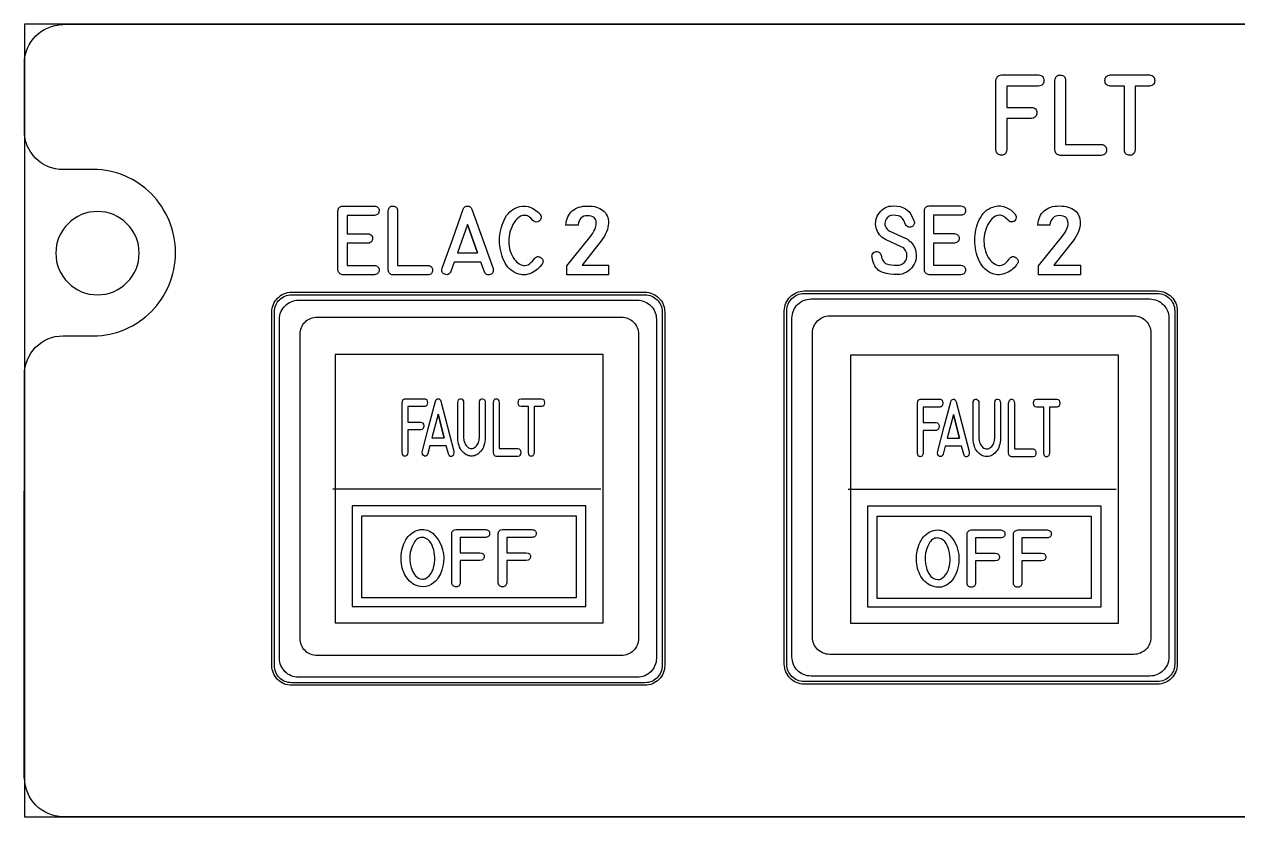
# Model space of a CAD drawing. Extents: x 27 to 704, y 10 to 614.
# Drawn here: x 559.2 to 631.7, y 311.1 to 358.4 of the extents above; entities that cross this region are included whole.
import ezdxf

# ---------------------------------------------------------------- set-up
doc = ezdxf.new("R2010")
doc.units = 0
for name, color, linetype in [('_BACKPANEL', 5, 'CONTINUOUS'), ('_ENGRAVING', 105, 'CONTINUOUS'), ('_LABELS', 30, 'CONTINUOUS'), ('_TOPLAYER', 1, 'CONTINUOUS')]:
    doc.layers.add(name, color=color, linetype=linetype)

msp = doc.modelspace()

# ---------------------------------------------------------------- linework, layer by layer
at = {"layer": '_BACKPANEL'}
for points in [[(559.25, 358.368), (559.25, 353.64), (559.25, 344.183), (559.25, 325.27), (559.25, 320.542), (559.25, 311.085), (704.25, 311.085), (704.25, 320.542), (704.25, 325.27), (704.25, 344.183), (704.25, 353.64), (704.25, 358.368)], [(575.2, 342.23), (596.295, 342.23), (596.4, 342.224), (596.503, 342.209), (596.601, 342.184), (596.696, 342.149), (596.786, 342.106), (596.87, 342.055), (596.949, 341.996), (597.022, 341.929), (597.088, 341.857), (597.147, 341.777), (597.199, 341.693), (597.242, 341.603), (597.276, 341.508), (597.302, 341.41), (597.317, 341.308), (597.322, 341.202), (597.322, 320.107), (597.317, 320.002), (597.302, 319.9), (597.276, 319.801), (597.242, 319.707), (597.199, 319.617), (597.147, 319.532), (597.088, 319.453), (597.022, 319.38), (596.949, 319.314), (596.87, 319.255), (596.786, 319.203), (596.696, 319.16), (596.601, 319.126), (596.503, 319.101), (596.4, 319.085), (596.295, 319.08), (575.2, 319.08), (575.094, 319.085), (574.992, 319.101), (574.893, 319.126), (574.799, 319.16), (574.709, 319.203), (574.624, 319.255), (574.545, 319.314), (574.473, 319.38), (574.406, 319.453), (574.347, 319.532), (574.296, 319.617), (574.253, 319.707), (574.218, 319.801), (574.193, 319.9), (574.178, 320.002), (574.172, 320.107), (574.172, 341.202), (574.178, 341.308), (574.193, 341.41), (574.218, 341.508), (574.253, 341.603), (574.296, 341.693), (574.347, 341.777), (574.406, 341.857), (574.473, 341.929), (574.545, 341.996), (574.624, 342.055), (574.709, 342.106), (574.799, 342.149), (574.893, 342.184), (574.992, 342.209), (575.094, 342.224)], [(605.792, 342.302), (626.887, 342.302), (626.993, 342.296), (627.095, 342.281), (627.193, 342.256), (627.288, 342.221), (627.378, 342.178), (627.462, 342.127), (627.541, 342.068), (627.614, 342.001), (627.681, 341.928), (627.74, 341.849), (627.791, 341.765), (627.834, 341.675), (627.869, 341.58), (627.894, 341.482), (627.909, 341.379), (627.915, 341.274), (627.915, 320.179), (627.909, 320.074), (627.894, 319.972), (627.869, 319.873), (627.834, 319.778), (627.791, 319.689), (627.74, 319.604), (627.681, 319.525), (627.614, 319.452), (627.541, 319.386), (627.462, 319.327), (627.378, 319.275), (627.288, 319.232), (627.193, 319.198), (627.095, 319.172), (626.993, 319.157), (626.887, 319.152), (605.792, 319.152), (605.686, 319.157), (605.584, 319.172), (605.486, 319.198), (605.391, 319.232), (605.301, 319.275), (605.217, 319.327), (605.138, 319.386), (605.065, 319.452), (604.999, 319.525), (604.94, 319.604), (604.888, 319.689), (604.845, 319.778), (604.811, 319.873), (604.785, 319.972), (604.77, 320.074), (604.765, 320.179), (604.765, 341.274), (604.77, 341.379), (604.785, 341.482), (604.811, 341.58), (604.845, 341.675), (604.888, 341.765), (604.94, 341.849), (604.999, 341.928), (605.065, 342.001), (605.138, 342.068), (605.217, 342.127), (605.301, 342.178), (605.391, 342.221), (605.486, 342.256), (605.584, 342.281), (605.686, 342.296)]]:
    msp.add_lwpolyline(points, close=True, dxfattribs=at)
msp.add_lwpolyline([(563.615, 342.223, 0.414214), (566.103, 344.711, 0.414214), (563.615, 347.199, 0.414214), (561.127, 344.711, 0.414214)], format="xyb", close=True, dxfattribs=at)
at = {"layer": '_ENGRAVING'}
for points in [[(617.243, 350.882), (617.243, 355.01), (617.258, 355.082), (617.279, 355.146), (617.309, 355.201), (617.346, 355.247), (617.39, 355.284), (617.442, 355.312), (617.502, 355.332), (617.57, 355.342), (619.793, 355.342), (619.868, 355.331), (619.932, 355.312), (619.987, 355.283), (620.032, 355.246), (620.067, 355.2), (620.092, 355.146), (620.107, 355.083), (620.112, 355.011), (620.107, 354.939), (620.092, 354.876), (620.066, 354.822), (620.031, 354.776), (619.985, 354.74), (619.93, 354.713), (619.864, 354.694), (619.788, 354.684), (617.889, 354.684), (617.889, 353.404), (619.37, 353.404), (619.444, 353.394), (619.509, 353.376), (619.564, 353.349), (619.609, 353.314), (619.644, 353.27), (619.67, 353.218), (619.686, 353.157), (619.692, 353.088), (619.688, 353.019), (619.673, 352.957), (619.649, 352.903), (619.614, 352.857), (619.568, 352.818), (619.513, 352.786), (619.447, 352.763), (619.37, 352.747), (617.889, 352.747), (617.889, 350.882), (617.879, 350.806), (617.861, 350.74), (617.834, 350.684), (617.8, 350.638), (617.757, 350.602), (617.705, 350.576), (617.646, 350.56), (617.578, 350.554), (617.509, 350.558), (617.449, 350.573), (617.396, 350.598), (617.35, 350.634), (617.312, 350.68), (617.282, 350.737), (617.259, 350.804)], [(621.081, 350.547), (621.014, 350.556), (620.955, 350.574), (620.903, 350.602), (620.858, 350.638), (620.821, 350.683), (620.792, 350.737), (620.77, 350.8), (620.755, 350.872), (620.755, 355.01), (620.771, 355.088), (620.794, 355.157), (620.825, 355.214), (620.863, 355.261), (620.909, 355.297), (620.962, 355.322), (621.022, 355.337), (621.09, 355.341), (621.158, 355.334), (621.217, 355.318), (621.269, 355.291), (621.312, 355.255), (621.347, 355.209), (621.374, 355.152), (621.392, 355.086), (621.403, 355.01), (621.403, 351.2), (623.522, 351.202), (623.599, 351.189), (623.665, 351.167), (623.721, 351.137), (623.766, 351.1), (623.801, 351.054), (623.826, 350.999), (623.841, 350.937), (623.845, 350.866), (623.839, 350.796), (623.823, 350.735), (623.798, 350.682), (623.762, 350.637), (623.717, 350.602), (623.661, 350.575), (623.596, 350.557), (623.52, 350.547)], [(624.914, 350.877), (624.914, 354.682), (624.071, 354.682), (623.996, 354.693), (623.931, 354.712), (623.876, 354.74), (623.83, 354.777), (623.795, 354.822), (623.77, 354.877), (623.756, 354.939), (623.751, 355.011), (623.756, 355.082), (623.771, 355.145), (623.796, 355.199), (623.832, 355.245), (623.877, 355.282), (623.932, 355.311), (623.996, 355.331), (624.071, 355.342), (626.402, 355.342), (626.477, 355.331), (626.541, 355.312), (626.596, 355.283), (626.64, 355.246), (626.675, 355.2), (626.7, 355.146), (626.715, 355.083), (626.72, 355.011), (626.716, 354.939), (626.701, 354.876), (626.676, 354.821), (626.641, 354.776), (626.597, 354.739), (626.542, 354.711), (626.477, 354.692), (626.402, 354.682), (625.562, 354.682), (625.562, 350.877), (625.545, 350.799), (625.521, 350.732), (625.489, 350.675), (625.451, 350.629), (625.405, 350.593), (625.351, 350.568), (625.291, 350.553), (625.223, 350.549), (625.156, 350.556), (625.096, 350.572), (625.046, 350.598), (625.003, 350.634), (624.968, 350.68), (624.942, 350.735), (624.924, 350.801)], [(580.147, 346.966), (578.517, 346.966), (578.517, 345.87), (579.759, 345.87), (579.825, 345.856), (579.881, 345.836), (579.929, 345.81), (579.968, 345.777), (579.999, 345.739), (580.021, 345.693), (580.033, 345.642), (580.038, 345.584), (580.033, 345.527), (580.02, 345.475), (579.998, 345.43), (579.968, 345.392), (579.928, 345.36), (579.881, 345.334), (579.824, 345.314), (579.759, 345.301), (578.517, 345.301), (578.517, 343.985), (580.147, 343.985), (580.212, 343.971), (580.268, 343.951), (580.316, 343.925), (580.355, 343.893), (580.385, 343.855), (580.407, 343.81), (580.42, 343.759), (580.424, 343.702), (580.42, 343.645), (580.407, 343.594), (580.385, 343.55), (580.355, 343.512), (580.316, 343.48), (580.268, 343.454), (580.212, 343.435), (580.147, 343.422), (578.243, 343.422), (578.185, 343.433), (578.134, 343.451), (578.089, 343.477), (578.051, 343.509), (578.019, 343.548), (577.994, 343.594), (577.976, 343.646), (577.964, 343.706), (577.964, 347.244), (577.977, 347.306), (577.996, 347.361), (578.021, 347.408), (578.053, 347.447), (578.091, 347.478), (578.135, 347.501), (578.186, 347.517), (578.243, 347.525), (580.147, 347.525), (580.212, 347.515), (580.268, 347.499), (580.315, 347.475), (580.354, 347.443), (580.385, 347.404), (580.406, 347.358), (580.419, 347.304), (580.423, 347.243), (580.418, 347.182), (580.405, 347.129), (580.384, 347.083), (580.353, 347.044), (580.315, 347.013), (580.267, 346.99), (580.211, 346.974)], [(581.25, 343.42), (581.192, 343.428), (581.142, 343.443), (581.097, 343.466), (581.059, 343.497), (581.027, 343.536), (581.002, 343.582), (580.983, 343.636), (580.971, 343.698), (580.971, 347.24), (580.984, 347.308), (581.004, 347.366), (581.03, 347.415), (581.063, 347.455), (581.102, 347.486), (581.147, 347.508), (581.199, 347.52), (581.258, 347.524), (581.316, 347.518), (581.366, 347.504), (581.41, 347.481), (581.447, 347.45), (581.477, 347.411), (581.5, 347.362), (581.516, 347.306), (581.525, 347.24), (581.525, 343.979), (583.34, 343.981), (583.405, 343.969), (583.462, 343.951), (583.51, 343.925), (583.548, 343.893), (583.579, 343.853), (583.6, 343.807), (583.612, 343.753), (583.616, 343.693), (583.611, 343.633), (583.598, 343.58), (583.576, 343.535), (583.545, 343.497), (583.506, 343.467), (583.458, 343.444), (583.402, 343.428), (583.338, 343.42)], [(584.189, 343.808), (584.819, 345.574), (585.452, 347.34), (585.492, 347.42), (585.548, 347.478), (585.621, 347.512), (585.709, 347.525), (585.798, 347.514), (585.87, 347.48), (585.927, 347.422), (585.969, 347.34), (587.229, 343.798), (587.239, 343.731), (587.241, 343.67), (587.233, 343.615), (587.216, 343.566), (587.191, 343.523), (587.156, 343.487), (587.112, 343.457), (587.06, 343.434), (587.004, 343.418), (586.952, 343.413), (586.903, 343.419), (586.858, 343.435), (586.815, 343.461), (586.776, 343.498), (586.741, 343.545), (586.708, 343.602), (586.505, 344.175), (584.903, 344.175), (584.706, 343.616), (584.673, 343.558), (584.637, 343.511), (584.597, 343.474), (584.554, 343.448), (584.508, 343.433), (584.458, 343.428), (584.405, 343.434), (584.348, 343.451), (584.295, 343.475), (584.252, 343.506), (584.217, 343.542), (584.193, 343.584), (584.178, 343.631), (584.172, 343.685), (584.176, 343.744)], [(590.149, 344.063), (590.131, 344.037), (590.121, 344.023), (590.113, 344.011), (590.043, 343.921), (589.968, 343.839), (589.888, 343.763), (589.802, 343.693), (589.711, 343.631), (589.615, 343.575), (589.513, 343.525), (589.407, 343.483), (589.297, 343.449), (589.189, 343.427), (589.08, 343.417), (588.972, 343.418), (588.865, 343.431), (588.758, 343.456), (588.651, 343.492), (588.544, 343.54), (588.425, 343.608), (588.314, 343.687), (588.211, 343.777), (588.116, 343.877), (588.03, 343.989), (587.952, 344.112), (587.882, 344.245), (587.82, 344.389), (587.766, 344.54), (587.721, 344.692), (587.684, 344.845), (587.655, 345), (587.634, 345.156), (587.621, 345.314), (587.617, 345.474), (587.621, 345.634), (587.634, 345.794), (587.654, 345.951), (587.683, 346.104), (587.721, 346.254), (587.767, 346.401), (587.821, 346.544), (587.884, 346.685), (587.955, 346.821), (588.035, 346.95), (588.123, 347.067), (588.22, 347.17), (588.325, 347.261), (588.439, 347.34), (588.561, 347.405), (588.692, 347.458), (588.831, 347.499), (588.996, 347.524), (589.161, 347.521), (589.326, 347.491), (589.49, 347.434), (589.647, 347.355), (589.789, 347.262), (589.916, 347.154), (590.029, 347.032), (590.039, 347.018), (590.075, 346.956), (590.093, 346.892), (590.094, 346.825), (590.076, 346.754), (590.044, 346.689), (590.001, 346.638), (589.947, 346.6), (589.881, 346.575), (589.807, 346.566), (589.736, 346.578), (589.668, 346.612), (589.602, 346.667), (589.472, 346.803), (589.407, 346.856), (589.344, 346.899), (589.281, 346.931), (589.218, 346.953), (589.156, 346.966), (589.095, 346.968), (588.976, 346.95), (588.864, 346.911), (588.758, 346.848), (588.658, 346.763), (588.566, 346.66), (588.482, 346.544), (588.406, 346.414), (588.338, 346.271), (588.28, 346.123), (588.235, 345.98), (588.202, 345.841), (588.181, 345.708), (588.168, 345.561), (588.165, 345.414), (588.171, 345.267), (588.188, 345.12), (588.214, 344.974), (588.253, 344.833), (588.303, 344.696), (588.365, 344.564), (588.426, 344.455), (588.491, 344.357), (588.56, 344.269), (588.632, 344.192), (588.708, 344.126), (588.788, 344.071), (588.872, 344.026), (588.96, 343.992), (589.05, 343.972), (589.139, 343.97), (589.227, 343.987), (589.315, 344.021), (589.402, 344.074), (589.489, 344.145), (589.575, 344.234), (589.661, 344.341), (589.699, 344.393), (589.745, 344.44), (589.792, 344.474), (589.84, 344.497), (589.889, 344.508), (589.938, 344.508), (589.987, 344.496), (590.038, 344.472), (590.089, 344.436), (590.135, 344.394), (590.17, 344.351), (590.194, 344.306), (590.207, 344.26), (590.209, 344.213), (590.2, 344.164), (590.18, 344.114)], [(592.855, 347.524), (593.003, 347.52), (593.142, 347.507), (593.272, 347.487), (593.393, 347.458), (593.505, 347.42), (593.609, 347.375), (593.703, 347.321), (593.788, 347.259), (593.864, 347.189), (593.931, 347.113), (593.987, 347.029), (594.033, 346.937), (594.068, 346.839), (594.094, 346.733), (594.109, 346.62), (594.114, 346.499), (594.114, 346.491), (594.107, 346.373), (594.087, 346.25), (594.053, 346.123), (594.005, 345.991), (593.945, 345.857), (593.871, 345.721), (593.785, 345.586), (593.686, 345.449), (592.539, 343.994), (594.127, 343.994), (594.127, 343.422), (591.623, 343.422), (591.623, 343.947), (593.04, 345.701), (593.188, 345.914), (593.247, 346.018), (593.297, 346.12), (593.336, 346.219), (593.364, 346.314), (593.38, 346.403), (593.386, 346.488), (593.386, 346.499), (593.378, 346.601), (593.353, 346.691), (593.312, 346.768), (593.254, 346.831), (593.181, 346.881), (593.092, 346.917), (592.989, 346.939), (592.872, 346.946), (592.753, 346.937), (592.647, 346.91), (592.553, 346.866), (592.473, 346.803), (592.407, 346.725), (592.357, 346.632), (592.323, 346.522), (592.305, 346.396), (592.305, 346.376), (591.576, 346.376), (591.576, 346.396), (591.592, 346.528), (591.617, 346.652), (591.651, 346.768), (591.694, 346.877), (591.746, 346.977), (591.807, 347.07), (591.877, 347.154), (591.955, 347.231), (592.042, 347.299), (592.136, 347.359), (592.238, 347.409), (592.347, 347.451), (592.463, 347.483), (592.586, 347.506), (592.717, 347.519)], [(611.82, 345.611), (611.851, 345.597), (611.887, 345.579), (611.918, 345.561), (611.949, 345.542), (611.981, 345.523), (612.074, 345.455), (612.157, 345.38), (612.231, 345.3), (612.296, 345.212), (612.352, 345.119), (612.398, 345.02), (612.435, 344.914), (612.463, 344.802), (612.484, 344.619), (612.479, 344.431), (612.455, 344.297), (612.416, 344.169), (612.361, 344.045), (612.291, 343.927), (612.208, 343.818), (612.114, 343.722), (612.011, 343.639), (611.898, 343.569), (611.77, 343.51), (611.64, 343.467), (611.508, 343.441), (611.373, 343.433), (611.148, 343.44), (610.927, 343.463), (610.712, 343.5), (610.502, 343.552), (610.402, 343.588), (610.309, 343.637), (610.224, 343.698), (610.147, 343.771), (610.076, 343.857), (610.013, 343.956), (609.958, 344.067), (609.91, 344.19), (609.875, 344.327), (609.847, 344.467), (609.84, 344.537), (609.85, 344.603), (609.875, 344.664), (609.917, 344.722), (609.97, 344.768), (610.028, 344.798), (610.093, 344.81), (610.164, 344.806), (610.236, 344.781), (610.295, 344.741), (610.344, 344.683), (610.38, 344.609), (610.386, 344.591), (610.442, 344.396), (610.477, 344.314), (610.516, 344.244), (610.559, 344.185), (610.607, 344.136), (610.659, 344.099), (610.715, 344.072), (610.844, 344.036), (610.996, 344.011), (611.171, 343.998), (611.369, 343.996), (611.462, 344.002), (611.547, 344.019), (611.624, 344.048), (611.694, 344.088), (611.757, 344.14), (611.811, 344.203), (611.859, 344.278), (611.898, 344.365), (611.923, 344.448), (611.935, 344.532), (611.933, 344.619), (611.918, 344.706), (611.891, 344.791), (611.854, 344.869), (611.806, 344.939), (611.747, 345.002), (611.681, 345.051), (611.597, 345.096), (610.687, 345.503), (610.657, 345.519), (610.551, 345.582), (610.455, 345.652), (610.37, 345.728), (610.295, 345.81), (610.231, 345.899), (610.178, 345.994), (610.135, 346.095), (610.103, 346.202), (610.077, 346.329), (610.065, 346.452), (610.067, 346.572), (610.083, 346.689), (610.113, 346.803), (610.157, 346.913), (610.215, 347.02), (610.287, 347.123), (610.369, 347.219), (610.457, 347.302), (610.551, 347.372), (610.652, 347.429), (610.758, 347.474), (610.871, 347.506), (610.99, 347.525), (611.116, 347.531), (611.332, 347.525), (611.536, 347.486), (611.635, 347.46), (611.735, 347.421), (611.852, 347.356), (611.954, 347.281), (612.042, 347.194), (612.115, 347.096), (612.24, 346.881), (612.353, 346.649), (612.37, 346.597), (612.377, 346.549), (612.376, 346.504), (612.367, 346.46), (612.351, 346.419), (612.302, 346.343), (612.26, 346.307), (612.208, 346.276), (612.153, 346.259), (612.096, 346.254), (612.036, 346.263), (611.979, 346.283), (611.928, 346.317), (611.885, 346.363), (611.849, 346.423), (611.74, 346.66), (611.708, 346.718), (611.67, 346.771), (611.627, 346.819), (611.578, 346.862), (611.494, 346.909), (611.405, 346.942), (611.277, 346.964), (611.096, 346.97), (610.972, 346.954), (610.916, 346.935), (610.863, 346.91), (610.815, 346.877), (610.77, 346.838), (610.693, 346.737), (610.653, 346.662), (610.628, 346.583), (610.618, 346.499), (610.622, 346.411), (610.645, 346.306), (610.687, 346.213), (610.747, 346.134), (610.827, 346.066), (610.844, 346.053), (610.866, 346.04), (610.887, 346.03), (610.911, 346.02)], [(615.155, 346.972), (613.525, 346.972), (613.525, 345.876), (614.768, 345.876), (614.833, 345.862), (614.89, 345.842), (614.938, 345.816), (614.977, 345.783), (615.007, 345.745), (615.029, 345.699), (615.042, 345.648), (615.046, 345.59), (615.042, 345.533), (615.028, 345.481), (615.007, 345.436), (614.976, 345.398), (614.937, 345.365), (614.889, 345.339), (614.833, 345.32), (614.768, 345.307), (613.525, 345.307), (613.525, 343.99), (615.155, 343.99), (615.22, 343.976), (615.277, 343.957), (615.324, 343.931), (615.363, 343.898), (615.394, 343.86), (615.415, 343.815), (615.428, 343.765), (615.433, 343.708), (615.428, 343.651), (615.415, 343.6), (615.394, 343.555), (615.363, 343.517), (615.324, 343.485), (615.277, 343.46), (615.22, 343.44), (615.155, 343.427), (613.251, 343.427), (613.193, 343.438), (613.142, 343.457), (613.097, 343.482), (613.059, 343.514), (613.027, 343.553), (613.002, 343.599), (612.984, 343.652), (612.972, 343.712), (612.972, 347.251), (612.985, 347.313), (613.004, 347.367), (613.029, 347.414), (613.061, 347.453), (613.099, 347.484), (613.143, 347.508), (613.194, 347.523), (613.251, 347.531), (615.155, 347.531), (615.22, 347.522), (615.277, 347.505), (615.324, 347.481), (615.363, 347.45), (615.393, 347.411), (615.415, 347.364), (615.427, 347.311), (615.432, 347.249), (615.427, 347.188), (615.414, 347.135), (615.392, 347.089), (615.362, 347.05), (615.323, 347.019), (615.276, 346.996), (615.22, 346.98)], [(618.512, 344.068), (618.495, 344.042), (618.485, 344.028), (618.477, 344.016), (618.407, 343.927), (618.332, 343.844), (618.251, 343.768), (618.166, 343.699), (618.075, 343.636), (617.978, 343.58), (617.877, 343.531), (617.77, 343.488), (617.661, 343.455), (617.552, 343.433), (617.444, 343.422), (617.336, 343.424), (617.228, 343.437), (617.121, 343.461), (617.014, 343.497), (616.908, 343.545), (616.788, 343.613), (616.677, 343.692), (616.574, 343.782), (616.48, 343.883), (616.393, 343.995), (616.315, 344.117), (616.245, 344.251), (616.183, 344.395), (616.129, 344.545), (616.084, 344.697), (616.047, 344.851), (616.018, 345.006), (615.997, 345.162), (615.984, 345.32), (615.98, 345.479), (615.984, 345.64), (615.997, 345.8), (616.017, 345.957), (616.046, 346.11), (616.084, 346.26), (616.13, 346.407), (616.184, 346.551), (616.247, 346.691), (616.319, 346.828), (616.398, 346.957), (616.487, 347.073), (616.583, 347.177), (616.689, 347.268), (616.802, 347.346), (616.925, 347.412), (617.055, 347.465), (617.195, 347.505), (617.36, 347.53), (617.525, 347.528), (617.689, 347.498), (617.854, 347.44), (618.01, 347.361), (618.153, 347.268), (618.28, 347.16), (618.392, 347.038), (618.402, 347.024), (618.439, 346.962), (618.457, 346.898), (618.457, 346.831), (618.44, 346.761), (618.408, 346.696), (618.364, 346.644), (618.31, 346.606), (618.245, 346.581), (618.171, 346.572), (618.099, 346.584), (618.031, 346.618), (617.966, 346.673), (617.835, 346.809), (617.771, 346.862), (617.707, 346.905), (617.644, 346.937), (617.581, 346.96), (617.52, 346.972), (617.458, 346.974), (617.34, 346.957), (617.227, 346.917), (617.121, 346.854), (617.022, 346.77), (616.929, 346.667), (616.845, 346.55), (616.769, 346.42), (616.701, 346.277), (616.643, 346.129), (616.598, 345.986), (616.565, 345.847), (616.544, 345.713), (616.531, 345.567), (616.528, 345.42), (616.534, 345.273), (616.551, 345.125), (616.578, 344.98), (616.616, 344.838), (616.667, 344.702), (616.729, 344.569), (616.79, 344.46), (616.854, 344.362), (616.923, 344.275), (616.995, 344.198), (617.072, 344.132), (617.152, 344.076), (617.236, 344.031), (617.324, 343.997), (617.413, 343.977), (617.502, 343.976), (617.59, 343.992), (617.678, 344.027), (617.766, 344.08), (617.853, 344.151), (617.939, 344.24), (618.025, 344.347), (618.062, 344.399), (618.109, 344.445), (618.156, 344.48), (618.204, 344.503), (618.252, 344.514), (618.301, 344.513), (618.351, 344.501), (618.401, 344.477), (618.452, 344.442), (618.498, 344.4), (618.533, 344.357), (618.557, 344.312), (618.57, 344.266), (618.572, 344.218), (618.563, 344.17), (618.543, 344.12)], [(621.021, 347.528), (621.169, 347.524), (621.308, 347.511), (621.438, 347.491), (621.559, 347.462), (621.671, 347.424), (621.774, 347.379), (621.869, 347.325), (621.954, 347.263), (622.03, 347.193), (622.097, 347.117), (622.153, 347.033), (622.199, 346.941), (622.234, 346.843), (622.26, 346.737), (622.275, 346.624), (622.28, 346.503), (622.28, 346.495), (622.273, 346.377), (622.253, 346.254), (622.219, 346.127), (622.171, 345.995), (622.111, 345.861), (622.037, 345.725), (621.951, 345.59), (621.852, 345.453), (620.705, 343.998), (622.293, 343.998), (622.293, 343.426), (619.788, 343.426), (619.788, 343.951), (621.206, 345.705), (621.354, 345.918), (621.413, 346.022), (621.463, 346.124), (621.502, 346.223), (621.53, 346.318), (621.546, 346.407), (621.552, 346.492), (621.552, 346.503), (621.544, 346.605), (621.519, 346.695), (621.478, 346.772), (621.42, 346.835), (621.347, 346.885), (621.258, 346.921), (621.155, 346.943), (621.038, 346.95), (620.919, 346.941), (620.813, 346.914), (620.719, 346.87), (620.639, 346.807), (620.573, 346.729), (620.523, 346.636), (620.489, 346.526), (620.471, 346.4), (620.471, 346.38), (619.742, 346.38), (619.742, 346.4), (619.758, 346.532), (619.783, 346.656), (619.817, 346.772), (619.86, 346.881), (619.912, 346.981), (619.973, 347.073), (620.043, 347.158), (620.121, 347.235), (620.208, 347.303), (620.302, 347.363), (620.404, 347.413), (620.513, 347.455), (620.629, 347.487), (620.752, 347.51), (620.883, 347.523)], [(586.305, 344.738), (585.707, 346.421), (585.105, 344.738)], [(585.707, 346.421), (586.305, 344.738)], [(575.21, 342.383), (596.285, 342.383), (596.407, 342.377), (596.526, 342.359), (596.64, 342.33), (596.749, 342.29), (596.853, 342.24), (596.952, 342.18), (597.043, 342.112), (597.128, 342.035), (597.204, 341.951), (597.273, 341.859), (597.332, 341.761), (597.382, 341.657), (597.422, 341.547), (597.452, 341.433), (597.47, 341.315), (597.476, 341.192), (597.476, 320.117), (597.47, 319.995), (597.452, 319.876), (597.422, 319.762), (597.382, 319.653), (597.332, 319.549), (597.273, 319.45), (597.204, 319.359), (597.128, 319.274), (597.043, 319.198), (596.952, 319.129), (596.853, 319.07), (596.749, 319.02), (596.64, 318.98), (596.526, 318.951), (596.407, 318.933), (596.285, 318.926), (575.21, 318.926), (575.088, 318.933), (574.969, 318.951), (574.855, 318.98), (574.745, 319.02), (574.641, 319.07), (574.543, 319.129), (574.451, 319.198), (574.367, 319.274), (574.29, 319.359), (574.222, 319.45), (574.162, 319.549), (574.112, 319.653), (574.072, 319.762), (574.043, 319.876), (574.025, 319.995), (574.019, 320.117), (574.019, 341.192), (574.025, 341.315), (574.043, 341.433), (574.072, 341.547), (574.112, 341.657), (574.162, 341.761), (574.222, 341.859), (574.29, 341.951), (574.367, 342.035), (574.451, 342.112), (574.543, 342.18), (574.641, 342.24), (574.745, 342.29), (574.855, 342.33), (574.969, 342.359), (575.088, 342.377)], [(575.618, 341.905), (595.834, 341.905), (595.951, 341.899), (596.064, 341.882), (596.174, 341.854), (596.279, 341.815), (596.379, 341.767), (596.473, 341.71), (596.561, 341.645), (596.642, 341.571), (596.715, 341.49), (596.781, 341.402), (596.838, 341.308), (596.886, 341.208), (596.924, 341.103), (596.953, 340.993), (596.97, 340.88), (596.976, 340.763), (596.976, 320.547), (596.97, 320.43), (596.953, 320.316), (596.924, 320.206), (596.886, 320.101), (596.838, 320.002), (596.781, 319.907), (596.715, 319.82), (596.642, 319.738), (596.561, 319.665), (596.473, 319.599), (596.379, 319.542), (596.279, 319.494), (596.174, 319.456), (596.064, 319.428), (595.951, 319.411), (595.834, 319.405), (575.618, 319.405), (575.501, 319.411), (575.387, 319.428), (575.277, 319.456), (575.172, 319.494), (575.072, 319.542), (574.978, 319.599), (574.89, 319.665), (574.809, 319.738), (574.736, 319.82), (574.67, 319.907), (574.613, 320.002), (574.565, 320.101), (574.527, 320.206), (574.499, 320.316), (574.482, 320.43), (574.476, 320.547), (574.476, 340.763), (574.482, 340.88), (574.499, 340.993), (574.527, 341.103), (574.565, 341.208), (574.613, 341.308), (574.67, 341.402), (574.736, 341.49), (574.809, 341.571), (574.89, 341.645), (574.978, 341.71), (575.072, 341.767), (575.172, 341.815), (575.277, 341.854), (575.387, 341.882), (575.501, 341.899)], [(605.802, 342.455), (626.877, 342.455), (626.999, 342.449), (627.118, 342.431), (627.232, 342.402), (627.342, 342.362), (627.446, 342.312), (627.544, 342.252), (627.635, 342.184), (627.72, 342.107), (627.797, 342.023), (627.865, 341.931), (627.925, 341.833), (627.975, 341.729), (628.014, 341.619), (628.044, 341.505), (628.062, 341.386), (628.068, 341.264), (628.068, 320.189), (628.062, 320.067), (628.044, 319.948), (628.014, 319.834), (627.975, 319.725), (627.925, 319.621), (627.865, 319.522), (627.797, 319.431), (627.72, 319.346), (627.635, 319.27), (627.544, 319.201), (627.446, 319.142), (627.342, 319.092), (627.232, 319.052), (627.118, 319.022), (626.999, 319.004), (626.877, 318.998), (605.802, 318.998), (605.68, 319.004), (605.561, 319.022), (605.447, 319.052), (605.338, 319.092), (605.233, 319.142), (605.135, 319.201), (605.044, 319.27), (604.959, 319.346), (604.882, 319.431), (604.814, 319.522), (604.755, 319.621), (604.705, 319.725), (604.665, 319.834), (604.635, 319.948), (604.617, 320.067), (604.611, 320.189), (604.611, 341.264), (604.617, 341.386), (604.635, 341.505), (604.665, 341.619), (604.705, 341.729), (604.755, 341.833), (604.814, 341.931), (604.882, 342.023), (604.959, 342.107), (605.044, 342.184), (605.135, 342.252), (605.233, 342.312), (605.338, 342.362), (605.447, 342.402), (605.561, 342.431), (605.68, 342.449)], [(606.21, 341.977), (626.426, 341.977), (626.543, 341.971), (626.657, 341.954), (626.766, 341.925), (626.871, 341.887), (626.971, 341.839), (627.065, 341.782), (627.153, 341.716), (627.234, 341.643), (627.308, 341.562), (627.373, 341.474), (627.43, 341.38), (627.478, 341.28), (627.517, 341.175), (627.545, 341.065), (627.562, 340.952), (627.568, 340.835), (627.568, 320.619), (627.562, 320.502), (627.545, 320.388), (627.517, 320.278), (627.478, 320.173), (627.43, 320.073), (627.373, 319.979), (627.308, 319.891), (627.234, 319.81), (627.153, 319.737), (627.065, 319.671), (626.971, 319.614), (626.871, 319.566), (626.766, 319.528), (626.657, 319.5), (626.543, 319.483), (626.426, 319.477), (606.21, 319.477), (606.093, 319.483), (605.979, 319.5), (605.87, 319.528), (605.765, 319.566), (605.665, 319.614), (605.57, 319.671), (605.483, 319.737), (605.402, 319.81), (605.328, 319.891), (605.262, 319.979), (605.205, 320.073), (605.157, 320.173), (605.119, 320.278), (605.091, 320.388), (605.074, 320.502), (605.068, 320.619), (605.068, 340.835), (605.074, 340.952), (605.091, 341.065), (605.119, 341.175), (605.157, 341.28), (605.205, 341.38), (605.262, 341.474), (605.328, 341.562), (605.402, 341.643), (605.483, 341.716), (605.57, 341.782), (605.665, 341.839), (605.765, 341.887), (605.87, 341.925), (605.979, 341.954), (606.093, 341.971)]]:
    msp.add_lwpolyline(points, close=True, dxfattribs=at)
at = {"layer": '_LABELS'}
for points in [[(593.795, 322.654), (593.795, 338.656), (577.795, 338.656), (577.795, 322.654)], [(624.554, 322.627), (624.554, 338.629), (608.554, 338.629), (608.554, 322.627)], [(581.795, 332.828), (581.795, 335.789), (581.814, 335.886), (581.849, 335.959), (581.9, 336.006), (581.968, 336.027), (583.141, 336.027), (583.181, 336.019), (583.215, 336.005), (583.244, 335.985), (583.268, 335.958), (583.299, 335.886), (583.31, 335.789), (583.299, 335.693), (583.267, 335.621), (583.243, 335.595), (583.213, 335.576), (583.179, 335.562), (583.139, 335.555), (582.136, 335.555), (582.136, 334.637), (582.918, 334.637), (582.991, 334.617), (583.02, 334.598), (583.044, 334.572), (583.076, 334.504), (583.088, 334.411), (583.078, 334.317), (583.047, 334.245), (583.023, 334.217), (582.993, 334.194), (582.918, 334.166), (582.136, 334.166), (582.136, 332.828), (582.121, 332.727), (582.089, 332.654), (582.066, 332.628), (582.039, 332.609), (582.008, 332.598), (581.972, 332.594), (581.936, 332.596), (581.904, 332.607), (581.876, 332.625), (581.852, 332.651), (581.816, 332.724)], [(583.009, 332.914), (583.397, 334.393), (583.787, 335.872), (583.812, 335.939), (583.847, 335.987), (583.891, 336.017), (583.946, 336.027), (584.001, 336.018), (584.045, 335.989), (584.081, 335.941), (584.106, 335.872), (584.883, 332.906), (584.89, 332.798), (584.875, 332.711), (584.838, 332.645), (584.811, 332.62), (584.779, 332.6), (584.745, 332.587), (584.713, 332.583), (584.682, 332.588), (584.654, 332.601), (584.604, 332.654), (584.562, 332.741), (584.437, 333.221), (583.449, 333.221), (583.328, 332.753), (583.285, 332.665), (583.26, 332.634), (583.234, 332.613), (583.205, 332.6), (583.174, 332.596), (583.142, 332.601), (583.107, 332.615), (583.047, 332.661), (583.011, 332.726), (582.998, 332.81)], [(586.756, 333.723), (586.756, 333.689), (586.751, 333.589), (586.735, 333.464), (586.713, 333.349), (586.685, 333.241), (586.65, 333.142), (586.609, 333.052), (586.561, 332.97), (586.507, 332.896), (586.447, 332.831), (586.318, 332.725), (586.252, 332.684), (586.185, 332.652), (586.117, 332.627), (586.048, 332.611), (585.978, 332.603), (585.906, 332.603), (585.835, 332.611), (585.766, 332.627), (585.698, 332.651), (585.631, 332.683), (585.503, 332.772), (585.381, 332.892), (585.325, 332.965), (585.275, 333.045), (585.233, 333.133), (585.197, 333.228), (585.168, 333.332), (585.146, 333.443), (585.131, 333.562), (585.122, 333.689), (585.122, 333.723), (585.122, 335.792), (585.135, 335.882), (585.169, 335.957), (585.213, 336.005), (585.266, 336.027), (585.329, 336.022), (585.388, 335.994), (585.43, 335.946), (585.455, 335.879), (585.464, 335.792), (585.464, 333.723), (585.486, 333.542), (585.507, 333.461), (585.534, 333.386), (585.568, 333.316), (585.609, 333.253), (585.656, 333.196), (585.709, 333.146), (585.767, 333.104), (585.824, 333.075), (585.883, 333.058), (585.943, 333.054), (586.003, 333.062), (586.064, 333.083), (586.125, 333.117), (586.188, 333.162), (586.24, 333.212), (586.285, 333.268), (586.323, 333.331), (586.353, 333.401), (586.395, 333.554), (586.416, 333.723), (586.416, 335.792), (586.418, 335.837), (586.44, 335.926), (586.478, 335.987), (586.503, 336.007), (586.531, 336.019), (586.601, 336.023), (586.669, 336.001), (586.696, 335.981), (586.717, 335.955), (586.747, 335.886), (586.756, 335.792)], [(587.417, 332.588), (587.351, 332.608), (587.3, 332.654), (587.264, 332.725), (587.245, 332.822), (587.245, 335.789), (587.266, 335.894), (587.302, 335.969), (587.326, 335.995), (587.354, 336.013), (587.386, 336.023), (587.422, 336.026), (587.458, 336.021), (587.489, 336.01), (587.516, 335.991), (587.539, 335.964), (587.572, 335.891), (587.587, 335.789), (587.587, 333.057), (588.706, 333.058), (588.781, 333.033), (588.811, 333.012), (588.835, 332.985), (588.866, 332.913), (588.876, 332.818), (588.865, 332.723), (588.833, 332.653), (588.808, 332.628), (588.779, 332.608), (588.705, 332.588)], [(589.342, 332.825), (589.342, 335.554), (588.897, 335.554), (588.823, 335.575), (588.794, 335.595), (588.77, 335.622), (588.738, 335.693), (588.728, 335.789), (588.739, 335.886), (588.77, 335.957), (588.794, 335.984), (588.823, 336.004), (588.897, 336.027), (590.127, 336.027), (590.201, 336.005), (590.23, 335.985), (590.253, 335.958), (590.285, 335.886), (590.295, 335.789), (590.285, 335.692), (590.254, 335.621), (590.23, 335.595), (590.201, 335.575), (590.167, 335.561), (590.127, 335.554), (589.684, 335.554), (589.684, 332.825), (589.662, 332.721), (589.625, 332.647), (589.601, 332.622), (589.573, 332.604), (589.541, 332.593), (589.505, 332.59), (589.469, 332.595), (589.438, 332.606), (589.411, 332.625), (589.389, 332.651), (589.357, 332.724)], [(612.554, 332.801), (612.554, 335.761), (612.573, 335.859), (612.608, 335.932), (612.659, 335.979), (612.727, 336), (613.9, 336), (613.94, 335.992), (613.974, 335.978), (614.003, 335.958), (614.026, 335.931), (614.058, 335.859), (614.069, 335.762), (614.058, 335.666), (614.026, 335.594), (614.002, 335.568), (613.972, 335.548), (613.938, 335.535), (613.898, 335.528), (612.895, 335.528), (612.895, 334.61), (613.677, 334.61), (613.75, 334.59), (613.779, 334.571), (613.803, 334.545), (613.835, 334.477), (613.847, 334.384), (613.837, 334.29), (613.806, 334.218), (613.782, 334.19), (613.752, 334.167), (613.677, 334.139), (612.895, 334.139), (612.895, 332.801), (612.88, 332.7), (612.848, 332.627), (612.825, 332.601), (612.798, 332.582), (612.767, 332.571), (612.731, 332.566), (612.695, 332.569), (612.663, 332.58), (612.635, 332.598), (612.611, 332.624), (612.574, 332.697)], [(613.768, 332.887), (614.156, 334.366), (614.546, 335.845), (614.571, 335.912), (614.606, 335.96), (614.65, 335.989), (614.705, 336), (614.759, 335.991), (614.804, 335.962), (614.839, 335.914), (614.865, 335.845), (615.642, 332.879), (615.649, 332.771), (615.634, 332.684), (615.597, 332.618), (615.57, 332.593), (615.538, 332.573), (615.504, 332.56), (615.472, 332.556), (615.441, 332.561), (615.413, 332.574), (615.363, 332.627), (615.321, 332.714), (615.196, 333.194), (614.208, 333.194), (614.087, 332.726), (614.044, 332.638), (614.019, 332.607), (613.993, 332.586), (613.964, 332.573), (613.933, 332.569), (613.901, 332.574), (613.866, 332.587), (613.806, 332.634), (613.77, 332.699), (613.757, 332.783)], [(617.515, 333.696), (617.515, 333.662), (617.51, 333.562), (617.494, 333.437), (617.472, 333.322), (617.444, 333.214), (617.409, 333.115), (617.368, 333.025), (617.32, 332.943), (617.266, 332.869), (617.206, 332.804), (617.077, 332.698), (617.011, 332.657), (616.944, 332.625), (616.876, 332.6), (616.807, 332.584), (616.737, 332.576), (616.665, 332.576), (616.594, 332.584), (616.525, 332.6), (616.457, 332.624), (616.39, 332.656), (616.262, 332.744), (616.14, 332.865), (616.084, 332.937), (616.034, 333.018), (615.992, 333.105), (615.956, 333.201), (615.927, 333.305), (615.905, 333.416), (615.889, 333.535), (615.881, 333.662), (615.881, 333.696), (615.881, 335.765), (615.894, 335.855), (615.928, 335.93), (615.972, 335.978), (616.025, 336), (616.088, 335.995), (616.147, 335.966), (616.189, 335.919), (616.214, 335.852), (616.223, 335.765), (616.223, 333.696), (616.245, 333.515), (616.266, 333.434), (616.293, 333.358), (616.327, 333.289), (616.368, 333.226), (616.415, 333.169), (616.468, 333.119), (616.526, 333.077), (616.583, 333.048), (616.642, 333.031), (616.702, 333.027), (616.762, 333.035), (616.823, 333.056), (616.884, 333.09), (616.947, 333.135), (616.999, 333.185), (617.044, 333.241), (617.082, 333.304), (617.112, 333.374), (617.154, 333.527), (617.175, 333.696), (617.175, 335.765), (617.177, 335.81), (617.199, 335.899), (617.237, 335.96), (617.262, 335.98), (617.29, 335.992), (617.36, 335.996), (617.428, 335.974), (617.455, 335.954), (617.476, 335.928), (617.505, 335.859), (617.515, 335.765)], [(618.176, 332.561), (618.109, 332.581), (618.059, 332.626), (618.023, 332.698), (618.004, 332.795), (618.004, 335.761), (618.025, 335.867), (618.061, 335.942), (618.085, 335.967), (618.113, 335.986), (618.145, 335.996), (618.181, 335.999), (618.217, 335.994), (618.248, 335.982), (618.275, 335.964), (618.298, 335.937), (618.331, 335.864), (618.346, 335.761), (618.346, 333.03), (619.465, 333.031), (619.54, 333.006), (619.57, 332.985), (619.594, 332.958), (619.625, 332.886), (619.635, 332.79), (619.624, 332.696), (619.591, 332.626), (619.567, 332.601), (619.538, 332.581), (619.464, 332.561)], [(620.101, 332.798), (620.101, 335.527), (619.656, 335.527), (619.582, 335.548), (619.553, 335.568), (619.529, 335.595), (619.497, 335.666), (619.487, 335.762), (619.498, 335.859), (619.529, 335.93), (619.553, 335.957), (619.582, 335.977), (619.656, 336), (620.886, 336), (620.96, 335.978), (620.988, 335.958), (621.012, 335.931), (621.044, 335.859), (621.054, 335.762), (621.044, 335.665), (621.013, 335.594), (620.989, 335.568), (620.96, 335.548), (620.926, 335.534), (620.886, 335.527), (620.443, 335.527), (620.443, 332.798), (620.421, 332.694), (620.384, 332.62), (620.36, 332.595), (620.332, 332.577), (620.3, 332.566), (620.264, 332.563), (620.228, 332.568), (620.197, 332.579), (620.17, 332.598), (620.148, 332.624), (620.116, 332.697)], [(584.313, 333.693), (583.945, 335.102), (583.574, 333.693)], [(583.945, 335.102), (584.313, 333.693)], [(615.072, 333.666), (614.704, 335.075), (614.333, 333.666)], [(614.704, 335.075), (615.072, 333.666)], [(578.822, 329.637), (578.822, 329.495), (578.822, 323.637), (592.769, 323.637), (592.769, 329.637)], [(609.581, 329.61), (609.581, 329.468), (609.581, 323.61), (623.527, 323.61), (623.527, 329.61)], [(579.393, 329.039), (592.179, 329.039), (592.179, 324.137), (579.393, 324.137)], [(610.152, 329.012), (622.938, 329.012), (622.938, 324.11), (610.152, 324.11)], [(584.146, 327.238), (584.216, 327.005), (584.261, 326.767), (584.279, 326.525), (584.272, 326.279), (584.238, 326.036), (584.177, 325.803), (584.09, 325.582), (583.975, 325.371), (583.887, 325.249), (583.785, 325.135), (583.667, 325.032), (583.535, 324.938), (583.392, 324.863), (583.241, 324.817), (583.083, 324.8), (582.918, 324.813), (582.785, 324.84), (582.66, 324.879), (582.543, 324.928), (582.434, 324.989), (582.332, 325.06), (582.239, 325.142), (582.154, 325.235), (582.077, 325.34), (582.008, 325.451), (581.947, 325.565), (581.893, 325.683), (581.848, 325.803), (581.81, 325.927), (581.78, 326.054), (581.757, 326.183), (581.743, 326.316), (581.736, 326.451), (581.737, 326.584), (581.745, 326.716), (581.761, 326.848), (581.784, 326.978), (581.816, 327.108), (581.901, 327.365), (581.954, 327.488), (582.016, 327.603), (582.084, 327.709), (582.16, 327.806), (582.244, 327.894), (582.335, 327.974), (582.434, 328.045), (582.54, 328.107), (582.648, 328.157), (582.758, 328.192), (582.872, 328.214), (582.987, 328.221), (583.096, 328.216), (583.2, 328.201), (583.299, 328.177), (583.393, 328.143), (583.481, 328.1), (583.565, 328.047), (583.643, 327.984), (583.716, 327.911), (583.849, 327.753), (583.965, 327.588), (584.064, 327.417)], [(584.759, 325.041), (584.759, 327.984), (584.77, 328.036), (584.787, 328.081), (584.81, 328.12), (584.839, 328.153), (584.874, 328.18), (584.916, 328.2), (585.016, 328.221), (586.771, 328.221), (586.83, 328.213), (586.881, 328.199), (586.924, 328.179), (586.96, 328.153), (586.987, 328.12), (587.007, 328.081), (587.019, 328.036), (587.023, 327.985), (587.019, 327.933), (587.007, 327.888), (586.987, 327.85), (586.959, 327.818), (586.923, 327.792), (586.879, 327.772), (586.827, 327.759), (586.767, 327.752), (585.268, 327.752), (585.268, 326.839), (586.437, 326.839), (586.547, 326.819), (586.59, 326.8), (586.626, 326.775), (586.654, 326.744), (586.674, 326.706), (586.686, 326.663), (586.691, 326.614), (586.688, 326.565), (586.677, 326.521), (586.657, 326.482), (586.629, 326.449), (586.594, 326.421), (586.55, 326.399), (586.437, 326.371), (585.268, 326.371), (585.268, 325.041), (585.26, 324.987), (585.246, 324.94), (585.225, 324.9), (585.198, 324.868), (585.164, 324.842), (585.123, 324.823), (585.076, 324.812), (585.022, 324.808), (584.968, 324.81), (584.921, 324.821), (584.879, 324.839), (584.843, 324.864), (584.813, 324.897), (584.789, 324.938), (584.771, 324.986)], [(587.53, 325.041), (587.53, 327.984), (587.542, 328.036), (587.559, 328.081), (587.582, 328.12), (587.611, 328.153), (587.646, 328.18), (587.688, 328.2), (587.788, 328.221), (589.543, 328.221), (589.602, 328.213), (589.653, 328.199), (589.696, 328.179), (589.732, 328.153), (589.759, 328.12), (589.779, 328.081), (589.791, 328.036), (589.795, 327.985), (589.791, 327.933), (589.779, 327.888), (589.759, 327.85), (589.731, 327.818), (589.695, 327.792), (589.651, 327.772), (589.599, 327.759), (589.539, 327.752), (588.04, 327.752), (588.04, 326.839), (589.209, 326.839), (589.319, 326.819), (589.362, 326.8), (589.398, 326.775), (589.426, 326.744), (589.446, 326.706), (589.458, 326.663), (589.463, 326.614), (589.46, 326.565), (589.449, 326.521), (589.429, 326.482), (589.401, 326.449), (589.366, 326.421), (589.322, 326.399), (589.209, 326.371), (588.04, 326.371), (588.04, 325.041), (588.032, 324.987), (588.018, 324.94), (587.997, 324.9), (587.969, 324.868), (587.935, 324.842), (587.895, 324.823), (587.848, 324.812), (587.794, 324.808), (587.74, 324.81), (587.692, 324.821), (587.651, 324.839), (587.615, 324.864), (587.585, 324.897), (587.561, 324.938), (587.543, 324.986)], [(614.905, 327.211), (614.975, 326.978), (615.02, 326.74), (615.038, 326.498), (615.031, 326.252), (614.997, 326.009), (614.936, 325.776), (614.849, 325.555), (614.734, 325.344), (614.646, 325.222), (614.544, 325.108), (614.426, 325.005), (614.294, 324.911), (614.151, 324.836), (614, 324.79), (613.842, 324.773), (613.677, 324.785), (613.544, 324.813), (613.419, 324.852), (613.302, 324.901), (613.192, 324.961), (613.091, 325.033), (612.998, 325.115), (612.913, 325.208), (612.836, 325.313), (612.767, 325.424), (612.706, 325.538), (612.652, 325.656), (612.607, 325.776), (612.569, 325.9), (612.539, 326.027), (612.516, 326.156), (612.502, 326.289), (612.495, 326.423), (612.496, 326.557), (612.504, 326.689), (612.52, 326.82), (612.543, 326.951), (612.574, 327.081), (612.659, 327.338), (612.713, 327.461), (612.775, 327.576), (612.843, 327.682), (612.919, 327.779), (613.003, 327.867), (613.094, 327.947), (613.193, 328.018), (613.299, 328.08), (613.407, 328.13), (613.517, 328.165), (613.631, 328.187), (613.746, 328.194), (613.855, 328.189), (613.959, 328.174), (614.058, 328.15), (614.151, 328.116), (614.24, 328.073), (614.323, 328.02), (614.402, 327.957), (614.475, 327.884), (614.608, 327.726), (614.724, 327.561), (614.823, 327.39)], [(615.518, 325.014), (615.518, 327.957), (615.529, 328.009), (615.546, 328.054), (615.569, 328.093), (615.598, 328.126), (615.633, 328.153), (615.675, 328.173), (615.775, 328.194), (617.53, 328.194), (617.589, 328.186), (617.64, 328.172), (617.683, 328.152), (617.719, 328.125), (617.746, 328.093), (617.766, 328.054), (617.778, 328.009), (617.782, 327.958), (617.778, 327.906), (617.766, 327.861), (617.746, 327.823), (617.718, 327.791), (617.682, 327.765), (617.638, 327.745), (617.586, 327.732), (617.526, 327.725), (616.027, 327.725), (616.027, 326.812), (617.196, 326.812), (617.306, 326.792), (617.349, 326.773), (617.385, 326.748), (617.413, 326.717), (617.433, 326.679), (617.445, 326.636), (617.45, 326.587), (617.447, 326.538), (617.436, 326.494), (617.416, 326.455), (617.388, 326.422), (617.353, 326.394), (617.309, 326.372), (617.196, 326.344), (616.027, 326.344), (616.027, 325.014), (616.019, 324.96), (616.005, 324.913), (615.984, 324.873), (615.956, 324.841), (615.922, 324.815), (615.882, 324.796), (615.835, 324.785), (615.781, 324.78), (615.727, 324.783), (615.679, 324.794), (615.638, 324.812), (615.602, 324.837), (615.572, 324.87), (615.548, 324.911), (615.53, 324.959)], [(618.289, 325.014), (618.289, 327.957), (618.301, 328.009), (618.318, 328.054), (618.341, 328.093), (618.37, 328.126), (618.405, 328.153), (618.446, 328.173), (618.547, 328.194), (620.302, 328.194), (620.361, 328.186), (620.412, 328.172), (620.455, 328.152), (620.491, 328.125), (620.518, 328.093), (620.538, 328.054), (620.55, 328.009), (620.554, 327.958), (620.55, 327.906), (620.538, 327.861), (620.518, 327.823), (620.49, 327.791), (620.454, 327.765), (620.41, 327.745), (620.358, 327.732), (620.298, 327.725), (618.799, 327.725), (618.799, 326.812), (619.968, 326.812), (620.078, 326.792), (620.121, 326.773), (620.157, 326.748), (620.185, 326.717), (620.205, 326.679), (620.217, 326.636), (620.222, 326.587), (620.219, 326.538), (620.207, 326.494), (620.188, 326.455), (620.16, 326.422), (620.125, 326.394), (620.081, 326.372), (619.968, 326.344), (618.799, 326.344), (618.799, 325.014), (618.791, 324.96), (618.777, 324.913), (618.756, 324.873), (618.728, 324.841), (618.694, 324.815), (618.654, 324.796), (618.607, 324.785), (618.553, 324.78), (618.499, 324.783), (618.451, 324.794), (618.409, 324.812), (618.374, 324.837), (618.344, 324.87), (618.32, 324.911), (618.301, 324.959)], [(583.002, 327.747), (582.921, 327.742), (582.845, 327.726), (582.775, 327.7), (582.709, 327.664), (582.648, 327.618), (582.593, 327.561), (582.542, 327.494), (582.497, 327.417), (582.419, 327.258), (582.357, 327.111), (582.311, 326.976), (582.28, 326.853), (582.257, 326.665), (582.255, 326.441), (582.279, 326.2), (582.331, 325.963), (582.369, 325.848), (582.415, 325.738), (582.469, 325.635), (582.532, 325.537), (582.605, 325.451), (582.687, 325.38), (582.78, 325.325), (582.884, 325.286), (583.007, 325.265), (583.065, 325.265), (583.12, 325.273), (583.174, 325.288), (583.225, 325.311), (583.322, 325.379), (583.408, 325.463), (583.483, 325.55), (583.547, 325.64), (583.6, 325.732), (583.644, 325.835), (583.681, 325.954), (583.71, 326.087), (583.732, 326.236), (583.744, 326.391), (583.745, 326.547), (583.736, 326.703), (583.715, 326.859), (583.683, 327.01), (583.639, 327.154), (583.582, 327.291), (583.513, 327.419), (583.43, 327.533), (583.331, 327.623), (583.216, 327.691), (583.085, 327.737)], [(613.761, 327.72), (613.68, 327.715), (613.604, 327.699), (613.533, 327.673), (613.468, 327.637), (613.407, 327.591), (613.352, 327.534), (613.301, 327.467), (613.256, 327.39), (613.178, 327.23), (613.116, 327.083), (613.07, 326.949), (613.039, 326.826), (613.016, 326.638), (613.014, 326.414), (613.037, 326.173), (613.09, 325.936), (613.128, 325.821), (613.174, 325.711), (613.228, 325.608), (613.291, 325.51), (613.364, 325.424), (613.446, 325.353), (613.539, 325.298), (613.643, 325.259), (613.766, 325.238), (613.824, 325.238), (613.879, 325.246), (613.933, 325.261), (613.984, 325.284), (614.081, 325.352), (614.167, 325.436), (614.242, 325.523), (614.306, 325.613), (614.359, 325.705), (614.403, 325.808), (614.44, 325.927), (614.469, 326.06), (614.491, 326.208), (614.503, 326.364), (614.504, 326.52), (614.495, 326.676), (614.474, 326.832), (614.442, 326.983), (614.398, 327.127), (614.341, 327.264), (614.272, 327.392), (614.189, 327.505), (614.09, 327.596), (613.975, 327.664), (613.844, 327.71)]]:
    msp.add_lwpolyline(points, close=True, dxfattribs=at)
for points in [[(577.656, 330.655), (593.656, 330.655)], [(608.415, 330.628), (624.415, 330.628)]]:
    msp.add_lwpolyline(points, dxfattribs=at)
at = {"layer": '_TOPLAYER'}
msp.add_lwpolyline([(701.026, 311.085), (562.468, 311.085), (561.558, 311.086), (561.323, 311.101), (561.095, 311.139), (560.876, 311.198), (560.666, 311.277), (560.466, 311.375), (560.277, 311.492), (560.101, 311.625), (559.939, 311.774), (559.791, 311.937), (559.659, 312.114), (559.545, 312.303), (559.448, 312.503), (559.37, 312.713), (559.313, 312.932), (559.277, 313.159), (559.264, 313.393), (559.244, 313.403), (559.245, 314.713), (559.245, 315.907), (559.245, 323.618), (559.25, 337.451), (559.261, 337.688), (559.296, 337.919), (559.353, 338.141), (559.431, 338.354), (559.527, 338.557), (559.643, 338.749), (559.775, 338.928), (559.924, 339.093), (560.088, 339.243), (560.265, 339.377), (560.455, 339.494), (560.657, 339.592), (560.869, 339.671), (561.09, 339.73), (561.319, 339.767), (561.555, 339.78), (563.367, 339.78), (563.62, 339.787), (563.869, 339.806), (564.115, 339.838), (564.356, 339.882), (564.593, 339.937), (564.826, 340.005), (565.054, 340.083), (565.277, 340.172), (565.494, 340.272), (565.706, 340.382), (565.911, 340.502), (566.11, 340.631), (566.303, 340.77), (566.488, 340.918), (566.666, 341.074), (566.836, 341.238), (566.999, 341.411), (567.153, 341.591), (567.299, 341.779), (567.435, 341.973), (567.563, 342.175), (567.681, 342.382), (567.789, 342.596), (567.888, 342.815), (567.975, 343.04), (568.053, 343.27), (568.119, 343.505), (568.173, 343.744), (568.217, 343.988), (568.248, 344.235), (568.267, 344.486), (568.273, 344.74), (568.267, 344.994), (568.248, 345.245), (568.217, 345.492), (568.173, 345.735), (568.119, 345.975), (568.053, 346.209), (567.975, 346.439), (567.888, 346.664), (567.789, 346.884), (567.681, 347.098), (567.563, 347.305), (567.435, 347.507), (567.299, 347.701), (567.153, 347.889), (566.999, 348.069), (566.836, 348.242), (566.666, 348.407), (566.488, 348.563), (566.303, 348.711), (566.11, 348.849), (565.911, 348.979), (565.706, 349.099), (565.494, 349.209), (565.277, 349.308), (565.054, 349.398), (564.826, 349.476), (564.593, 349.543), (564.356, 349.599), (564.115, 349.643), (563.869, 349.675), (563.62, 349.694), (563.367, 349.7), (561.566, 349.7), (561.45, 349.702), (561.335, 349.711), (561.323, 349.711), (561.114, 349.744), (561.088, 349.744), (560.893, 349.794), (560.877, 349.799), (560.861, 349.804), (560.683, 349.87), (560.647, 349.885), (560.478, 349.967), (560.468, 349.967), (560.457, 349.975), (560.445, 349.98), (560.27, 350.086), (560.265, 350.095), (560.26, 350.096), (560.088, 350.226), (559.932, 350.368), (559.92, 350.379), (559.782, 350.533), (559.772, 350.543), (559.648, 350.71), (559.638, 350.722), (559.535, 350.891), (559.52, 350.921), (559.436, 351.096), (559.429, 351.11), (559.424, 351.124), (559.356, 351.312), (559.351, 351.325), (559.346, 351.34), (559.294, 351.541), (559.294, 351.551), (559.261, 351.766), (559.261, 351.782), (559.25, 352.012), (559.25, 353.7), (559.25, 355.142), (559.25, 356.052), (559.265, 356.287), (559.303, 356.515), (559.362, 356.734), (559.441, 356.945), (559.539, 357.145), (559.655, 357.334), (559.788, 357.51), (559.936, 357.672), (560.1, 357.82), (560.276, 357.952), (560.465, 358.067), (560.665, 358.163), (560.875, 358.241), (561.095, 358.299), (561.322, 358.335), (561.555, 358.348), (561.565, 358.368), (562.876, 358.368), (701.964, 358.366)], dxfattribs=at)
for points in [[(576.73, 340.898), (594.879, 340.898), (594.985, 340.893), (595.087, 340.877), (595.185, 340.852), (595.279, 340.818), (595.369, 340.775), (595.453, 340.724), (595.532, 340.665), (595.605, 340.599), (595.671, 340.526), (595.73, 340.447), (595.781, 340.362), (595.824, 340.273), (595.859, 340.179), (595.884, 340.08), (595.899, 339.978), (595.905, 339.873), (595.905, 321.724), (595.899, 321.618), (595.884, 321.516), (595.859, 321.418), (595.824, 321.324), (595.781, 321.234), (595.73, 321.15), (595.671, 321.071), (595.605, 320.998), (595.532, 320.932), (595.453, 320.873), (595.369, 320.822), (595.279, 320.779), (595.185, 320.744), (595.087, 320.719), (594.985, 320.704), (594.879, 320.698), (576.73, 320.698), (576.625, 320.704), (576.523, 320.719), (576.424, 320.744), (576.33, 320.779), (576.241, 320.822), (576.156, 320.873), (576.077, 320.932), (576.004, 320.998), (575.938, 321.071), (575.879, 321.15), (575.828, 321.234), (575.785, 321.324), (575.751, 321.418), (575.725, 321.516), (575.71, 321.618), (575.705, 321.724), (575.705, 339.873), (575.71, 339.978), (575.725, 340.08), (575.751, 340.179), (575.785, 340.273), (575.828, 340.362), (575.879, 340.447), (575.938, 340.526), (576.004, 340.599), (576.077, 340.665), (576.156, 340.724), (576.241, 340.775), (576.33, 340.818), (576.424, 340.852), (576.523, 340.877), (576.625, 340.893)], [(607.322, 340.97), (625.472, 340.97), (625.577, 340.965), (625.679, 340.949), (625.777, 340.924), (625.871, 340.89), (625.961, 340.847), (626.046, 340.796), (626.125, 340.737), (626.197, 340.671), (626.263, 340.598), (626.322, 340.519), (626.374, 340.434), (626.417, 340.345), (626.451, 340.25), (626.476, 340.152), (626.492, 340.05), (626.497, 339.945), (626.497, 321.795), (626.492, 321.69), (626.476, 321.588), (626.451, 321.49), (626.417, 321.396), (626.374, 321.306), (626.322, 321.221), (626.263, 321.143), (626.197, 321.07), (626.125, 321.004), (626.046, 320.945), (625.961, 320.894), (625.871, 320.85), (625.777, 320.816), (625.679, 320.791), (625.577, 320.775), (625.472, 320.77), (607.322, 320.77), (607.217, 320.775), (607.115, 320.791), (607.017, 320.816), (606.922, 320.85), (606.833, 320.894), (606.748, 320.945), (606.669, 321.004), (606.597, 321.07), (606.53, 321.143), (606.472, 321.221), (606.42, 321.306), (606.377, 321.396), (606.343, 321.49), (606.318, 321.588), (606.302, 321.69), (606.297, 321.795), (606.297, 339.945), (606.302, 340.05), (606.318, 340.152), (606.343, 340.25), (606.377, 340.345), (606.42, 340.434), (606.472, 340.519), (606.53, 340.598), (606.597, 340.671), (606.669, 340.737), (606.748, 340.796), (606.833, 340.847), (606.922, 340.89), (607.017, 340.924), (607.115, 340.949), (607.217, 340.965)]]:
    msp.add_lwpolyline(points, close=True, dxfattribs=at)

doc.saveas('drawing.dxf')
